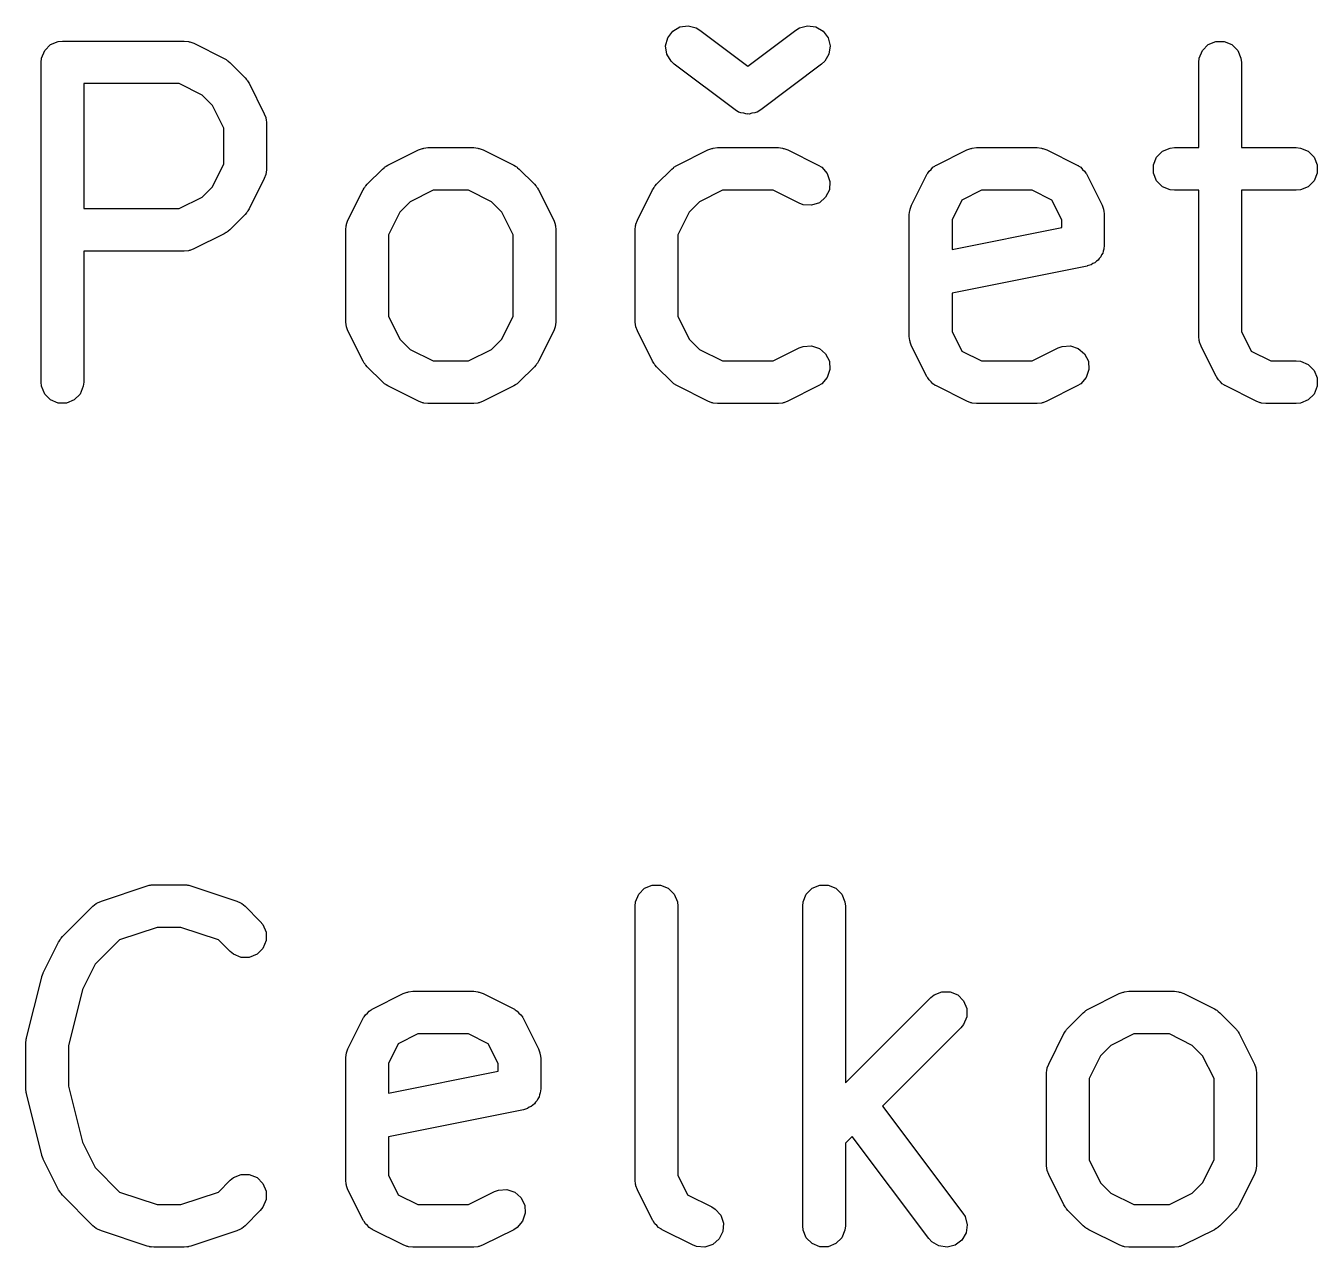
# Model space of a CAD drawing. Header units: inches. Extents: x -2.6 to 7.6, y 0.3 to 5.2.
# Drawn here: x 3.2895 to 3.5279, y 4.7604 to 4.9859 of the extents above; entities that cross this region are included whole.
import ezdxf

# ---------------------------------------------------------------- set-up
doc = ezdxf.new("R2010")
doc.units = ezdxf.units.IN
doc.header["$MEASUREMENT"] = 0
doc.layers.add('BLACK', color=250, linetype='CONTINUOUS')

msp = doc.modelspace()

# ---------------------------------------------------------------- linework, layer by layer
at = {"layer": 'BLACK', "linetype": 'CONTINUOUS'}
for p, q in [((3.408, 4.98369), (3.40892, 4.98492)), ((3.40892, 4.98492), (3.41024, 4.9857)), ((3.41024, 4.9857), (3.41176, 4.98592)), ((3.41176, 4.98592), (3.41325, 4.98553)), ((3.41325, 4.98553), (3.41391, 4.98513)), ((3.41391, 4.98513), (3.4228, 4.97847)), ((3.4228, 4.97847), (3.43168, 4.98513)), ((3.43168, 4.98513), (3.43234, 4.98553)), ((3.43234, 4.98553), (3.43383, 4.98592)), ((3.43383, 4.98592), (3.43535, 4.9857)), ((3.43535, 4.9857), (3.43667, 4.98492)), ((3.43667, 4.98492), (3.43759, 4.98369)), ((3.29298, 4.98136), (3.29406, 4.98245)), ((3.29406, 4.98245), (3.29548, 4.98303)), ((3.29548, 4.98303), (3.29625, 4.98311)), ((3.29625, 4.98311), (3.31875, 4.98311)), ((3.31875, 4.98311), (3.31951, 4.98303)), ((3.31951, 4.98303), (3.31964, 4.98298)), ((3.31964, 4.98298), (3.31979, 4.98297)), ((3.31979, 4.98297), (3.32051, 4.98269)), ((3.32051, 4.98269), (3.32613, 4.97988)), ((3.40762, 4.9822), (3.408, 4.98369)), ((3.43759, 4.98369), (3.43798, 4.9822)), ((3.5067, 4.98136), (3.50778, 4.98245)), ((3.50778, 4.98245), (3.5092, 4.98303)), ((3.5092, 4.98303), (3.51074, 4.98303)), ((3.51074, 4.98303), (3.51216, 4.98245)), ((3.51216, 4.98245), (3.51325, 4.98136)), ((3.29239, 4.97994), (3.29298, 4.98136)), ((3.40783, 4.98068), (3.40762, 4.9822)), ((3.40862, 4.97936), (3.40783, 4.98068)), ((3.43776, 4.98068), (3.43698, 4.97936)), ((3.43798, 4.9822), (3.43776, 4.98068)), ((3.50611, 4.97994), (3.5067, 4.98136)), ((3.51325, 4.98136), (3.51383, 4.97994)), ((3.29231, 4.97917), (3.29239, 4.97994)), ((3.29231, 4.92012), (3.29231, 4.97917)), ((3.32613, 4.97988), (3.32646, 4.97967)), ((3.32646, 4.97967), (3.32656, 4.97963)), ((3.32656, 4.97963), (3.32667, 4.97954)), ((3.32667, 4.97954), (3.32678, 4.97947)), ((3.32678, 4.97947), (3.32685, 4.97939)), ((3.32685, 4.97939), (3.32715, 4.97914)), ((3.32715, 4.97914), (3.32997, 4.97633)), ((3.40918, 4.97883), (3.40862, 4.97936)), ((3.42043, 4.9704), (3.40918, 4.97883)), ((3.43641, 4.97883), (3.42516, 4.9704)), ((3.43698, 4.97936), (3.43641, 4.97883)), ((3.50604, 4.97917), (3.50611, 4.97994)), ((3.50604, 4.96342), (3.50604, 4.97917)), ((3.51383, 4.97994), (3.51391, 4.97917)), ((3.51391, 4.97917), (3.51391, 4.96342)), ((3.32997, 4.97633), (3.33021, 4.97603)), ((3.33021, 4.97603), (3.33029, 4.97596)), ((3.33029, 4.97596), (3.33037, 4.97584)), ((3.33037, 4.97584), (3.33046, 4.97574)), ((3.33046, 4.97574), (3.3305, 4.97564)), ((3.3305, 4.97564), (3.3307, 4.97531)), ((3.3307, 4.97531), (3.33352, 4.96968)), ((3.31782, 4.97524), (3.30019, 4.97524)), ((3.30019, 4.97524), (3.30019, 4.95218)), ((3.32204, 4.97312), (3.31782, 4.97524)), ((3.32395, 4.97122), (3.32204, 4.97312)), ((3.32606, 4.96699), (3.32395, 4.97122)), ((3.33352, 4.96968), (3.33379, 4.96896)), ((3.33379, 4.96896), (3.3338, 4.96882)), ((3.3338, 4.96882), (3.33386, 4.96869)), ((3.33386, 4.96869), (3.33393, 4.96792)), ((3.42109, 4.97), (3.42043, 4.9704)), ((3.4213, 4.96994), (3.42109, 4.97)), ((3.42149, 4.96983), (3.4213, 4.96994)), ((3.42204, 4.96976), (3.42149, 4.96983)), ((3.42258, 4.96962), (3.42204, 4.96976)), ((3.4228, 4.96965), (3.42258, 4.96962)), ((3.42301, 4.96962), (3.4228, 4.96965)), ((3.42355, 4.96976), (3.42301, 4.96962)), ((3.4241, 4.96983), (3.42355, 4.96976)), ((3.42429, 4.96994), (3.4241, 4.96983)), ((3.4245, 4.97), (3.42429, 4.96994)), ((3.42516, 4.9704), (3.4245, 4.97)), ((3.32606, 4.96042), (3.32606, 4.96699)), ((3.33393, 4.96792), (3.33393, 4.95949)), ((3.36297, 4.96335), (3.36374, 4.96342)), ((3.36374, 4.96342), (3.37218, 4.96342)), ((3.37218, 4.96342), (3.37294, 4.96335)), ((3.4164, 4.96335), (3.41717, 4.96342)), ((3.41717, 4.96342), (3.42842, 4.96342)), ((3.42842, 4.96342), (3.42919, 4.96335)), ((3.46421, 4.96335), (3.46498, 4.96342)), ((3.46498, 4.96342), (3.47623, 4.96342)), ((3.47623, 4.96342), (3.47699, 4.96335)), ((3.50077, 4.96335), (3.50154, 4.96342)), ((3.50154, 4.96342), (3.50604, 4.96342)), ((3.51391, 4.96342), (3.52403, 4.96342)), ((3.52403, 4.96342), (3.5248, 4.96335)), ((3.35636, 4.9602), (3.36198, 4.96301)), ((3.36198, 4.96301), (3.3627, 4.96328)), ((3.3627, 4.96328), (3.36284, 4.96329)), ((3.36284, 4.96329), (3.36297, 4.96335)), ((3.37294, 4.96335), (3.37308, 4.96329)), ((3.37308, 4.96329), (3.37322, 4.96328)), ((3.37322, 4.96328), (3.37394, 4.96301)), ((3.37394, 4.96301), (3.37956, 4.9602)), ((3.40979, 4.9602), (3.41541, 4.96301)), ((3.41541, 4.96301), (3.41613, 4.96328)), ((3.41613, 4.96328), (3.41627, 4.96329)), ((3.41627, 4.96329), (3.4164, 4.96335)), ((3.42919, 4.96335), (3.42932, 4.96329)), ((3.42932, 4.96329), (3.42946, 4.96328)), ((3.42946, 4.96328), (3.43018, 4.96301)), ((3.43018, 4.96301), (3.4358, 4.9602)), ((3.45759, 4.9602), (3.46322, 4.96301)), ((3.46322, 4.96301), (3.46394, 4.96328)), ((3.46394, 4.96328), (3.46408, 4.96329)), ((3.46408, 4.96329), (3.46421, 4.96335)), ((3.47699, 4.96335), (3.47713, 4.96329)), ((3.47713, 4.96329), (3.47727, 4.96328)), ((3.47727, 4.96328), (3.47799, 4.96301)), ((3.47799, 4.96301), (3.48361, 4.9602)), ((3.49767, 4.96026), (3.49826, 4.96167)), ((3.49826, 4.96167), (3.49935, 4.96276)), ((3.49935, 4.96276), (3.50077, 4.96335)), ((3.5248, 4.96335), (3.52622, 4.96276)), ((3.52622, 4.96276), (3.52731, 4.96167)), ((3.52731, 4.96167), (3.52789, 4.96026)), ((3.32395, 4.95619), (3.32606, 4.96042)), ((3.33386, 4.95872), (3.3338, 4.95859)), ((3.33393, 4.95949), (3.33386, 4.95872)), ((3.35252, 4.95665), (3.35533, 4.95946)), ((3.35533, 4.95946), (3.35563, 4.95971)), ((3.35563, 4.95971), (3.3557, 4.95979)), ((3.3557, 4.95979), (3.35582, 4.95986)), ((3.35582, 4.95986), (3.35593, 4.95995)), ((3.35593, 4.95995), (3.35602, 4.95999)), ((3.35602, 4.95999), (3.35636, 4.9602)), ((3.37956, 4.9602), (3.37989, 4.95999)), ((3.37989, 4.95999), (3.37999, 4.95995)), ((3.37999, 4.95995), (3.3801, 4.95986)), ((3.3801, 4.95986), (3.38021, 4.95979)), ((3.38021, 4.95979), (3.38028, 4.95971)), ((3.38028, 4.95971), (3.38058, 4.95946)), ((3.38058, 4.95946), (3.3834, 4.95665)), ((3.40595, 4.95665), (3.40876, 4.95946)), ((3.40876, 4.95946), (3.40906, 4.95971)), ((3.40906, 4.95971), (3.40913, 4.95979)), ((3.40913, 4.95979), (3.40925, 4.95986)), ((3.40925, 4.95986), (3.40936, 4.95995)), ((3.40936, 4.95995), (3.40946, 4.95999)), ((3.40946, 4.95999), (3.40979, 4.9602)), ((3.4358, 4.9602), (3.43646, 4.95979)), ((3.43646, 4.95979), (3.43746, 4.95862)), ((3.43746, 4.95862), (3.43795, 4.95717)), ((3.45591, 4.95856), (3.45593, 4.95862)), ((3.45593, 4.95862), (3.456, 4.9587)), ((3.456, 4.9587), (3.45624, 4.95909)), ((3.45624, 4.95909), (3.45662, 4.95941)), ((3.45662, 4.95941), (3.45694, 4.95979)), ((3.45694, 4.95979), (3.45733, 4.96003)), ((3.45733, 4.96003), (3.4574, 4.9601)), ((3.4574, 4.9601), (3.45746, 4.96012)), ((3.45746, 4.96012), (3.45759, 4.9602)), ((3.48361, 4.9602), (3.48374, 4.96012)), ((3.48374, 4.96012), (3.4838, 4.9601)), ((3.4838, 4.9601), (3.48388, 4.96003)), ((3.48388, 4.96003), (3.48426, 4.95979)), ((3.48426, 4.95979), (3.48459, 4.95941)), ((3.48459, 4.95941), (3.48496, 4.95909)), ((3.48496, 4.95909), (3.48521, 4.9587)), ((3.48521, 4.9587), (3.48527, 4.95862)), ((3.48527, 4.95862), (3.48529, 4.95856)), ((3.49767, 4.95872), (3.49767, 4.96026)), ((3.49826, 4.9573), (3.49767, 4.95872)), ((3.52789, 4.95872), (3.52731, 4.9573)), ((3.52789, 4.96026), (3.52789, 4.95872)), ((3.33352, 4.95773), (3.3307, 4.9521)), ((3.33379, 4.95845), (3.33352, 4.95773)), ((3.3338, 4.95859), (3.33379, 4.95845)), ((3.35212, 4.95616), (3.35219, 4.95628)), ((3.35219, 4.95628), (3.35227, 4.95634)), ((3.35227, 4.95634), (3.35252, 4.95665)), ((3.3834, 4.95665), (3.38365, 4.95634)), ((3.38365, 4.95634), (3.38372, 4.95628)), ((3.38372, 4.95628), (3.3838, 4.95616)), ((3.40555, 4.95616), (3.40562, 4.95628)), ((3.40562, 4.95628), (3.4057, 4.95634)), ((3.4057, 4.95634), (3.40595, 4.95665)), ((3.43795, 4.95717), (3.43784, 4.95564)), ((3.45302, 4.95281), (3.45583, 4.95844)), ((3.45583, 4.95844), (3.45591, 4.95856)), ((3.48529, 4.95856), (3.48537, 4.95844)), ((3.48537, 4.95844), (3.48818, 4.95281)), ((3.49935, 4.95621), (3.49826, 4.9573)), ((3.52731, 4.9573), (3.52622, 4.95621)), ((3.31782, 4.95218), (3.32204, 4.95429)), ((3.32204, 4.95429), (3.32395, 4.95619)), ((3.34897, 4.95), (3.35178, 4.95562)), ((3.35178, 4.95562), (3.35199, 4.95595)), ((3.35199, 4.95595), (3.35203, 4.95605)), ((3.35203, 4.95605), (3.35212, 4.95616)), ((3.36467, 4.95555), (3.36045, 4.95344)), ((3.37125, 4.95555), (3.36467, 4.95555)), ((3.37547, 4.95344), (3.37125, 4.95555)), ((3.3838, 4.95616), (3.38389, 4.95605)), ((3.38389, 4.95605), (3.38393, 4.95595)), ((3.38393, 4.95595), (3.38413, 4.95562)), ((3.38413, 4.95562), (3.38695, 4.95)), ((3.4024, 4.95), (3.40521, 4.95562)), ((3.40521, 4.95562), (3.40542, 4.95595)), ((3.40542, 4.95595), (3.40546, 4.95605)), ((3.40546, 4.95605), (3.40555, 4.95616)), ((3.4181, 4.95555), (3.41388, 4.95344)), ((3.42749, 4.95555), (3.4181, 4.95555)), ((3.43228, 4.95315), (3.42749, 4.95555)), ((3.43715, 4.95426), (3.43599, 4.95325)), ((3.43784, 4.95564), (3.43715, 4.95426)), ((3.46591, 4.95555), (3.46229, 4.95374)), ((3.4753, 4.95555), (3.46591, 4.95555)), ((3.47892, 4.95374), (3.4753, 4.95555)), ((3.50077, 4.95563), (3.49935, 4.95621)), ((3.50154, 4.95555), (3.50077, 4.95563)), ((3.50604, 4.95555), (3.50154, 4.95555)), ((3.50604, 4.92855), (3.50604, 4.95555)), ((3.52403, 4.95555), (3.51391, 4.95555)), ((3.51391, 4.95555), (3.51391, 4.92948)), ((3.5248, 4.95563), (3.52403, 4.95555)), ((3.52622, 4.95621), (3.5248, 4.95563)), ((3.30019, 4.95218), (3.31782, 4.95218)), ((3.33037, 4.95157), (3.33029, 4.95145)), ((3.33046, 4.95168), (3.33037, 4.95157)), ((3.3305, 4.95177), (3.33046, 4.95168)), ((3.3307, 4.9521), (3.3305, 4.95177)), ((3.35854, 4.95153), (3.35643, 4.94731)), ((3.36045, 4.95344), (3.35854, 4.95153)), ((3.37738, 4.95153), (3.37547, 4.95344)), ((3.37949, 4.94731), (3.37738, 4.95153)), ((3.41197, 4.95153), (3.40986, 4.94731)), ((3.41388, 4.95344), (3.41197, 4.95153)), ((3.433, 4.95288), (3.43228, 4.95315)), ((3.43454, 4.95277), (3.433, 4.95288)), ((3.43599, 4.95325), (3.43454, 4.95277)), ((3.4526, 4.95105), (3.45268, 4.95182)), ((3.45268, 4.95182), (3.45273, 4.95195)), ((3.45273, 4.95195), (3.45274, 4.95209)), ((3.45274, 4.95209), (3.45302, 4.95281)), ((3.46229, 4.95374), (3.46048, 4.95012)), ((3.48073, 4.95012), (3.47892, 4.95374)), ((3.48818, 4.95281), (3.48846, 4.95209)), ((3.48846, 4.95209), (3.48847, 4.95195)), ((3.48847, 4.95195), (3.48852, 4.95182)), ((3.48852, 4.95182), (3.4886, 4.95105)), ((3.32997, 4.95108), (3.32715, 4.94827)), ((3.33021, 4.95138), (3.32997, 4.95108)), ((3.33029, 4.95145), (3.33021, 4.95138)), ((3.34863, 4.94901), (3.34868, 4.94914)), ((3.34868, 4.94914), (3.34869, 4.94928)), ((3.34869, 4.94928), (3.34897, 4.95)), ((3.38695, 4.95), (3.38722, 4.94928)), ((3.38722, 4.94928), (3.38723, 4.94914)), ((3.38723, 4.94914), (3.38729, 4.94901)), ((3.40206, 4.94901), (3.40212, 4.94914)), ((3.40212, 4.94914), (3.40213, 4.94928)), ((3.40213, 4.94928), (3.4024, 4.95)), ((3.4526, 4.92855), (3.4526, 4.95105)), ((3.46048, 4.95012), (3.46048, 4.9446)), ((3.48073, 4.94865), (3.48073, 4.95012)), ((3.4886, 4.95105), (3.4886, 4.94543)), ((3.32613, 4.94753), (3.32051, 4.94472)), ((3.32646, 4.94774), (3.32613, 4.94753)), ((3.32656, 4.94778), (3.32646, 4.94774)), ((3.32667, 4.94787), (3.32656, 4.94778)), ((3.32678, 4.94794), (3.32667, 4.94787)), ((3.32685, 4.94802), (3.32678, 4.94794)), ((3.32715, 4.94827), (3.32685, 4.94802)), ((3.34855, 4.94824), (3.34863, 4.94901)), ((3.34855, 4.93137), (3.34855, 4.94824)), ((3.35643, 4.94731), (3.35643, 4.93229)), ((3.37949, 4.93229), (3.37949, 4.94731)), ((3.38729, 4.94901), (3.38736, 4.94824)), ((3.38736, 4.94824), (3.38736, 4.93137)), ((3.40199, 4.94824), (3.40206, 4.94901)), ((3.40199, 4.93137), (3.40199, 4.94824)), ((3.40986, 4.94731), (3.40986, 4.93229)), ((3.46048, 4.9446), (3.48073, 4.94865)), ((3.31951, 4.94438), (3.31875, 4.9443)), ((3.31964, 4.94443), (3.31951, 4.94438)), ((3.31979, 4.94444), (3.31964, 4.94443)), ((3.32051, 4.94472), (3.31979, 4.94444)), ((3.48852, 4.94466), (3.48838, 4.9443)), ((3.4886, 4.94543), (3.48852, 4.94466)), ((3.4886, 4.94543), (3.4886, 4.94543)), ((3.4886, 4.94543), (3.4886, 4.94543)), ((3.4886, 4.94543), (3.4886, 4.94543)), ((3.31875, 4.9443), (3.30019, 4.9443)), ((3.30019, 4.9443), (3.30019, 4.92012)), ((3.48649, 4.94201), (3.48617, 4.94179)), ((3.48685, 4.94215), (3.48649, 4.94201)), ((3.48713, 4.94243), (3.48685, 4.94215)), ((3.48745, 4.94265), (3.48713, 4.94243)), ((3.48766, 4.94297), (3.48745, 4.94265)), ((3.48794, 4.94324), (3.48766, 4.94297)), ((3.48809, 4.9436), (3.48794, 4.94324)), ((3.4883, 4.94392), (3.48809, 4.9436)), ((3.48838, 4.9443), (3.4883, 4.94392)), ((3.48543, 4.94156), (3.46048, 4.93657)), ((3.48617, 4.94179), (3.48543, 4.94157)), ((3.48543, 4.94157), (3.48543, 4.94156)), ((3.48543, 4.94156), (3.48543, 4.94156)), ((3.48543, 4.94156), (3.48543, 4.94156)), ((3.46048, 4.93657), (3.46048, 4.92948)), ((3.34863, 4.9306), (3.34855, 4.93137)), ((3.34868, 4.93047), (3.34863, 4.9306)), ((3.34869, 4.93033), (3.34868, 4.93047)), ((3.34897, 4.9296), (3.34869, 4.93033)), ((3.35643, 4.93229), (3.35854, 4.92807)), ((3.37738, 4.92807), (3.37949, 4.93229)), ((3.38722, 4.93033), (3.38695, 4.9296)), ((3.38723, 4.93047), (3.38722, 4.93033)), ((3.38729, 4.9306), (3.38723, 4.93047)), ((3.38736, 4.93137), (3.38729, 4.9306)), ((3.40206, 4.9306), (3.40199, 4.93137)), ((3.40212, 4.93047), (3.40206, 4.9306)), ((3.40213, 4.93033), (3.40212, 4.93047)), ((3.4024, 4.9296), (3.40213, 4.93033)), ((3.40986, 4.93229), (3.41197, 4.92807)), ((3.35178, 4.92398), (3.34897, 4.9296)), ((3.35854, 4.92807), (3.36045, 4.92616)), ((3.37547, 4.92616), (3.37738, 4.92807)), ((3.38695, 4.9296), (3.38413, 4.92398)), ((3.40521, 4.92398), (3.4024, 4.9296)), ((3.41197, 4.92807), (3.41388, 4.92616)), ((3.45268, 4.92779), (3.4526, 4.92855)), ((3.45273, 4.92765), (3.45268, 4.92779)), ((3.45274, 4.92751), (3.45273, 4.92765)), ((3.46048, 4.92948), (3.46229, 4.92586)), ((3.50611, 4.92779), (3.50604, 4.92855)), ((3.50616, 4.92765), (3.50611, 4.92779)), ((3.50617, 4.92751), (3.50616, 4.92765)), ((3.51391, 4.92948), (3.51572, 4.92586)), ((3.36045, 4.92616), (3.36467, 4.92405)), ((3.37125, 4.92405), (3.37547, 4.92616)), ((3.41388, 4.92616), (3.4181, 4.92405)), ((3.42749, 4.92405), (3.43228, 4.92645)), ((3.43228, 4.92645), (3.433, 4.92673)), ((3.433, 4.92673), (3.43454, 4.92684)), ((3.43454, 4.92684), (3.43599, 4.92635)), ((3.43599, 4.92635), (3.43715, 4.92534)), ((3.43715, 4.92534), (3.43784, 4.92397)), ((3.45302, 4.92679), (3.45274, 4.92751)), ((3.45583, 4.92117), (3.45302, 4.92679)), ((3.46229, 4.92586), (3.46591, 4.92405)), ((3.4753, 4.92405), (3.48009, 4.92645)), ((3.48009, 4.92645), (3.48081, 4.92673)), ((3.48081, 4.92673), (3.48234, 4.92684)), ((3.48234, 4.92684), (3.4838, 4.92635)), ((3.4838, 4.92635), (3.48496, 4.92534)), ((3.48496, 4.92534), (3.48565, 4.92397)), ((3.50645, 4.92679), (3.50617, 4.92751)), ((3.50926, 4.92117), (3.50645, 4.92679)), ((3.51572, 4.92586), (3.51934, 4.92405)), ((3.35199, 4.92365), (3.35178, 4.92398)), ((3.35203, 4.92355), (3.35199, 4.92365)), ((3.35212, 4.92345), (3.35203, 4.92355)), ((3.35219, 4.92333), (3.35212, 4.92345)), ((3.35227, 4.92326), (3.35219, 4.92333)), ((3.35252, 4.92296), (3.35227, 4.92326)), ((3.35533, 4.92015), (3.35252, 4.92296)), ((3.36467, 4.92405), (3.37125, 4.92405)), ((3.3834, 4.92296), (3.38058, 4.92015)), ((3.38365, 4.92326), (3.3834, 4.92296)), ((3.38372, 4.92333), (3.38365, 4.92326)), ((3.3838, 4.92345), (3.38372, 4.92333)), ((3.38389, 4.92355), (3.3838, 4.92345)), ((3.38393, 4.92365), (3.38389, 4.92355)), ((3.38413, 4.92398), (3.38393, 4.92365)), ((3.40542, 4.92365), (3.40521, 4.92398)), ((3.40546, 4.92355), (3.40542, 4.92365)), ((3.40555, 4.92345), (3.40546, 4.92355)), ((3.40562, 4.92333), (3.40555, 4.92345)), ((3.4057, 4.92326), (3.40562, 4.92333)), ((3.40595, 4.92296), (3.4057, 4.92326)), ((3.40876, 4.92015), (3.40595, 4.92296)), ((3.4181, 4.92405), (3.42749, 4.92405)), ((3.43784, 4.92397), (3.43795, 4.92244)), ((3.46591, 4.92405), (3.4753, 4.92405)), ((3.48565, 4.92397), (3.48576, 4.92244)), ((3.51934, 4.92405), (3.52403, 4.92405)), ((3.52403, 4.92405), (3.5248, 4.92398)), ((3.5248, 4.92398), (3.52622, 4.92339)), ((3.52622, 4.92339), (3.52731, 4.9223)), ((3.43746, 4.92098), (3.43646, 4.91982)), ((3.43795, 4.92244), (3.43746, 4.92098)), ((3.45591, 4.92104), (3.45583, 4.92117)), ((3.45593, 4.92098), (3.45591, 4.92104)), ((3.456, 4.9209), (3.45593, 4.92098)), ((3.45624, 4.92052), (3.456, 4.9209)), ((3.45662, 4.92019), (3.45624, 4.92052)), ((3.48527, 4.92098), (3.48426, 4.91982)), ((3.48576, 4.92244), (3.48527, 4.92098)), ((3.50934, 4.92104), (3.50926, 4.92117)), ((3.50936, 4.92098), (3.50934, 4.92104)), ((3.50943, 4.9209), (3.50936, 4.92098)), ((3.50967, 4.92052), (3.50943, 4.9209)), ((3.51005, 4.92019), (3.50967, 4.92052)), ((3.52731, 4.9223), (3.52789, 4.92089)), ((3.52789, 4.92089), (3.52789, 4.91935)), ((3.29239, 4.91935), (3.29231, 4.92012)), ((3.29298, 4.91793), (3.29239, 4.91935)), ((3.30011, 4.91935), (3.29952, 4.91793)), ((3.30019, 4.92012), (3.30011, 4.91935)), ((3.35563, 4.9199), (3.35533, 4.92015)), ((3.3557, 4.91982), (3.35563, 4.9199)), ((3.35582, 4.91974), (3.3557, 4.91982)), ((3.35593, 4.91966), (3.35582, 4.91974)), ((3.35602, 4.91962), (3.35593, 4.91966)), ((3.35636, 4.91941), (3.35602, 4.91962)), ((3.36198, 4.9166), (3.35636, 4.91941)), ((3.37956, 4.91941), (3.37394, 4.9166)), ((3.37989, 4.91962), (3.37956, 4.91941)), ((3.37999, 4.91966), (3.37989, 4.91962)), ((3.3801, 4.91974), (3.37999, 4.91966)), ((3.38021, 4.91982), (3.3801, 4.91974)), ((3.38028, 4.9199), (3.38021, 4.91982)), ((3.38058, 4.92015), (3.38028, 4.9199)), ((3.40907, 4.9199), (3.40876, 4.92015)), ((3.40913, 4.91982), (3.40907, 4.9199)), ((3.40925, 4.91974), (3.40913, 4.91982)), ((3.40936, 4.91966), (3.40925, 4.91974)), ((3.40946, 4.91962), (3.40936, 4.91966)), ((3.40979, 4.91941), (3.40946, 4.91962)), ((3.41541, 4.9166), (3.40979, 4.91941)), ((3.4358, 4.91941), (3.43018, 4.9166)), ((3.43646, 4.91982), (3.4358, 4.91941)), ((3.45694, 4.91982), (3.45662, 4.92019)), ((3.45733, 4.91957), (3.45694, 4.91982)), ((3.4574, 4.91951), (3.45733, 4.91957)), ((3.45746, 4.91949), (3.4574, 4.91951)), ((3.45759, 4.91941), (3.45746, 4.91949)), ((3.46322, 4.9166), (3.45759, 4.91941)), ((3.48361, 4.91941), (3.47799, 4.9166)), ((3.48426, 4.91982), (3.48361, 4.91941)), ((3.51037, 4.91982), (3.51005, 4.92019)), ((3.51076, 4.91957), (3.51037, 4.91982)), ((3.51083, 4.91951), (3.51076, 4.91957)), ((3.5109, 4.91949), (3.51083, 4.91951)), ((3.51102, 4.91941), (3.5109, 4.91949)), ((3.51665, 4.9166), (3.51102, 4.91941)), ((3.52789, 4.91935), (3.52731, 4.91793)), ((3.29406, 4.91684), (3.29298, 4.91793)), ((3.29548, 4.91626), (3.29406, 4.91684)), ((3.29702, 4.91626), (3.29548, 4.91626)), ((3.29844, 4.91684), (3.29702, 4.91626)), ((3.29952, 4.91793), (3.29844, 4.91684)), ((3.3627, 4.91632), (3.36198, 4.9166)), ((3.36284, 4.91631), (3.3627, 4.91632)), ((3.36297, 4.91626), (3.36284, 4.91631)), ((3.36374, 4.91618), (3.36297, 4.91626)), ((3.37218, 4.91618), (3.36374, 4.91618)), ((3.37294, 4.91626), (3.37218, 4.91618)), ((3.37308, 4.91631), (3.37294, 4.91626)), ((3.37322, 4.91632), (3.37308, 4.91631)), ((3.37394, 4.9166), (3.37322, 4.91632)), ((3.41613, 4.91632), (3.41541, 4.9166)), ((3.41627, 4.91631), (3.41613, 4.91632)), ((3.4164, 4.91626), (3.41627, 4.91631)), ((3.41717, 4.91618), (3.4164, 4.91626)), ((3.42842, 4.91618), (3.41717, 4.91618)), ((3.42919, 4.91626), (3.42842, 4.91618)), ((3.42932, 4.91631), (3.42919, 4.91626)), ((3.42946, 4.91632), (3.42932, 4.91631)), ((3.43018, 4.9166), (3.42946, 4.91632)), ((3.46394, 4.91632), (3.46322, 4.9166)), ((3.46408, 4.91631), (3.46394, 4.91632)), ((3.46421, 4.91626), (3.46408, 4.91631)), ((3.46498, 4.91618), (3.46421, 4.91626)), ((3.47623, 4.91618), (3.46498, 4.91618)), ((3.47699, 4.91626), (3.47623, 4.91618)), ((3.47713, 4.91631), (3.47699, 4.91626)), ((3.47727, 4.91632), (3.47713, 4.91631)), ((3.47799, 4.9166), (3.47727, 4.91632)), ((3.51737, 4.91632), (3.51665, 4.9166)), ((3.51751, 4.91631), (3.51737, 4.91632)), ((3.51764, 4.91626), (3.51751, 4.91631)), ((3.51841, 4.91618), (3.51764, 4.91626)), ((3.52403, 4.91618), (3.51841, 4.91618)), ((3.5248, 4.91626), (3.52403, 4.91618)), ((3.52622, 4.91684), (3.5248, 4.91626)), ((3.52731, 4.91793), (3.52622, 4.91684)), ((3.30344, 4.82431), (3.31188, 4.82712)), ((3.31188, 4.82712), (3.31226, 4.82721)), ((3.31226, 4.82721), (3.31235, 4.82725)), ((3.31235, 4.82725), (3.31249, 4.82726)), ((3.31249, 4.82726), (3.31263, 4.82729)), ((3.31263, 4.82729), (3.31273, 4.82728)), ((3.31273, 4.82728), (3.31312, 4.82732)), ((3.31312, 4.82732), (3.31875, 4.82732)), ((3.31875, 4.82732), (3.31913, 4.82728)), ((3.31913, 4.82728), (3.31924, 4.82729)), ((3.31924, 4.82729), (3.31937, 4.82726)), ((3.31937, 4.82726), (3.31951, 4.82725)), ((3.31951, 4.82725), (3.31961, 4.82721)), ((3.31961, 4.82721), (3.31999, 4.82712)), ((3.31999, 4.82712), (3.32843, 4.82431)), ((3.40206, 4.82415), (3.40265, 4.82557)), ((3.40265, 4.82557), (3.40374, 4.82666)), ((3.40374, 4.82666), (3.40515, 4.82725)), ((3.40515, 4.82725), (3.40669, 4.82725)), ((3.40669, 4.82725), (3.40811, 4.82666)), ((3.40811, 4.82666), (3.4092, 4.82557)), ((3.4092, 4.82557), (3.40978, 4.82415)), ((3.43299, 4.82415), (3.43358, 4.82557)), ((3.43358, 4.82557), (3.43467, 4.82666)), ((3.43467, 4.82666), (3.43609, 4.82725)), ((3.43609, 4.82725), (3.43762, 4.82725)), ((3.43762, 4.82725), (3.43904, 4.82666)), ((3.43904, 4.82666), (3.44013, 4.82557)), ((3.44013, 4.82557), (3.44072, 4.82415)), ((3.29628, 4.81773), (3.3019, 4.82336)), ((3.3019, 4.82336), (3.3025, 4.82385)), ((3.3025, 4.82385), (3.30263, 4.8239)), ((3.30263, 4.8239), (3.30274, 4.82399)), ((3.30274, 4.82399), (3.30344, 4.82431)), ((3.32843, 4.82431), (3.32913, 4.82399)), ((3.32913, 4.82399), (3.32924, 4.8239)), ((3.32924, 4.8239), (3.32937, 4.82385)), ((3.32937, 4.82385), (3.32997, 4.82336)), ((3.32997, 4.82336), (3.33278, 4.82054)), ((3.40199, 4.82338), (3.40206, 4.82415)), ((3.40199, 4.77277), (3.40199, 4.82338)), ((3.40978, 4.82415), (3.40986, 4.82338)), ((3.40986, 4.82338), (3.40986, 4.7737)), ((3.43292, 4.82338), (3.43299, 4.82415)), ((3.43292, 4.76433), (3.43292, 4.82338)), ((3.44072, 4.82415), (3.44079, 4.82338)), ((3.44079, 4.82338), (3.44079, 4.79071)), ((3.33278, 4.82054), (3.33327, 4.81995)), ((3.31376, 4.81945), (3.30681, 4.81713)), ((3.31811, 4.81945), (3.31376, 4.81945)), ((3.32506, 4.81713), (3.31811, 4.81945)), ((3.33327, 4.81995), (3.33386, 4.81853)), ((3.33386, 4.81853), (3.33386, 4.81699)), ((3.29273, 4.81108), (3.29554, 4.81671)), ((3.29554, 4.81671), (3.29575, 4.81704)), ((3.29575, 4.81704), (3.29579, 4.81714)), ((3.29579, 4.81714), (3.29588, 4.81724)), ((3.29588, 4.81724), (3.29595, 4.81736)), ((3.29595, 4.81736), (3.29603, 4.81743)), ((3.29603, 4.81743), (3.29628, 4.81773)), ((3.30681, 4.81713), (3.3023, 4.81262)), ((3.32721, 4.81498), (3.32506, 4.81713)), ((3.33327, 4.81557), (3.33218, 4.81449)), ((3.33386, 4.81699), (3.33327, 4.81557)), ((3.32781, 4.81449), (3.32721, 4.81498)), ((3.32923, 4.8139), (3.32781, 4.81449)), ((3.33076, 4.8139), (3.32923, 4.8139)), ((3.33218, 4.81449), (3.33076, 4.8139)), ((3.29257, 4.81068), (3.29269, 4.81101)), ((3.29269, 4.81101), (3.29271, 4.81103)), ((3.29271, 4.81103), (3.29273, 4.81108)), ((3.3023, 4.81262), (3.29996, 4.80795)), ((3.28962, 4.79903), (3.29243, 4.81028)), ((3.29243, 4.81028), (3.29245, 4.81034)), ((3.29245, 4.81036), (3.29257, 4.81068)), ((3.29245, 4.81034), (3.29245, 4.81036)), ((3.29996, 4.80795), (3.29737, 4.79759)), ((3.35354, 4.80441), (3.35917, 4.80722)), ((3.35917, 4.80722), (3.35989, 4.8075)), ((3.35989, 4.8075), (3.36003, 4.80751)), ((3.36003, 4.80751), (3.36016, 4.80756)), ((3.36016, 4.80756), (3.36093, 4.80764)), ((3.36093, 4.80764), (3.37218, 4.80764)), ((3.37218, 4.80764), (3.37294, 4.80756)), ((3.37294, 4.80756), (3.37308, 4.80751)), ((3.37308, 4.80751), (3.37322, 4.8075)), ((3.37322, 4.8075), (3.37394, 4.80722)), ((3.37394, 4.80722), (3.37956, 4.80441)), ((3.44079, 4.79071), (3.45657, 4.80648)), ((3.45657, 4.80648), (3.45717, 4.80697)), ((3.45717, 4.80697), (3.45859, 4.80756)), ((3.45859, 4.80756), (3.46012, 4.80756)), ((3.46012, 4.80756), (3.46154, 4.80697)), ((3.46154, 4.80697), (3.46263, 4.80589)), ((3.48571, 4.80441), (3.49134, 4.80722)), ((3.49134, 4.80722), (3.49206, 4.8075)), ((3.49206, 4.8075), (3.4922, 4.80751)), ((3.4922, 4.80751), (3.49233, 4.80756)), ((3.49233, 4.80756), (3.4931, 4.80764)), ((3.4931, 4.80764), (3.50154, 4.80764)), ((3.50154, 4.80764), (3.5023, 4.80756)), ((3.5023, 4.80756), (3.50243, 4.80751)), ((3.50243, 4.80751), (3.50258, 4.8075)), ((3.50258, 4.8075), (3.5033, 4.80722)), ((3.5033, 4.80722), (3.50892, 4.80441)), ((3.35257, 4.80362), (3.35289, 4.804)), ((3.35289, 4.804), (3.35328, 4.80424)), ((3.35328, 4.80424), (3.35335, 4.80431)), ((3.35335, 4.80431), (3.35341, 4.80433)), ((3.35341, 4.80433), (3.35354, 4.80441)), ((3.37956, 4.80441), (3.37969, 4.80433)), ((3.37969, 4.80433), (3.37975, 4.80431)), ((3.37975, 4.80431), (3.37983, 4.80424)), ((3.37983, 4.80424), (3.38021, 4.804)), ((3.38021, 4.804), (3.38054, 4.80362)), ((3.46263, 4.80589), (3.46321, 4.80447)), ((3.46321, 4.80447), (3.46321, 4.80293)), ((3.48188, 4.80086), (3.48469, 4.80367)), ((3.48469, 4.80367), (3.48499, 4.80392)), ((3.48499, 4.80392), (3.48506, 4.804)), ((3.48506, 4.804), (3.48518, 4.80407)), ((3.48518, 4.80407), (3.48529, 4.80416)), ((3.48529, 4.80416), (3.48538, 4.8042)), ((3.48538, 4.8042), (3.48571, 4.80441)), ((3.50892, 4.80441), (3.50925, 4.8042)), ((3.50925, 4.8042), (3.50935, 4.80416)), ((3.50935, 4.80416), (3.50946, 4.80407)), ((3.50946, 4.80407), (3.50957, 4.804)), ((3.50957, 4.804), (3.50964, 4.80392)), ((3.50964, 4.80392), (3.50994, 4.80367)), ((3.50994, 4.80367), (3.51276, 4.80086)), ((3.34897, 4.79702), (3.35178, 4.80265)), ((3.35178, 4.80265), (3.35186, 4.80278)), ((3.35186, 4.80278), (3.35188, 4.80284)), ((3.35188, 4.80284), (3.35195, 4.80291)), ((3.35195, 4.80291), (3.35219, 4.8033)), ((3.35219, 4.8033), (3.35257, 4.80362)), ((3.38054, 4.80362), (3.38091, 4.8033)), ((3.38091, 4.8033), (3.38116, 4.80291)), ((3.38116, 4.80291), (3.38122, 4.80284)), ((3.38122, 4.80284), (3.38124, 4.80278)), ((3.38124, 4.80278), (3.38132, 4.80265)), ((3.38132, 4.80265), (3.38413, 4.79702)), ((3.46263, 4.80151), (3.46214, 4.80092)), ((3.46321, 4.80293), (3.46263, 4.80151)), ((3.28958, 4.79884), (3.2896, 4.7989)), ((3.2896, 4.7989), (3.28962, 4.79903)), ((3.36186, 4.79976), (3.35824, 4.79795)), ((3.37125, 4.79976), (3.36186, 4.79976)), ((3.37487, 4.79795), (3.37125, 4.79976)), ((3.46214, 4.80092), (3.44768, 4.78646)), ((3.47833, 4.79421), (3.48114, 4.79984)), ((3.48114, 4.79984), (3.48135, 4.80017)), ((3.48135, 4.80017), (3.48139, 4.80026)), ((3.48139, 4.80026), (3.48148, 4.80037)), ((3.48148, 4.80037), (3.48155, 4.80049)), ((3.48155, 4.80049), (3.48163, 4.80056)), ((3.48163, 4.80056), (3.48188, 4.80086)), ((3.49403, 4.79976), (3.48981, 4.79765)), ((3.50061, 4.79976), (3.49403, 4.79976)), ((3.50483, 4.79765), (3.50061, 4.79976)), ((3.51276, 4.80086), (3.513, 4.80056)), ((3.513, 4.80056), (3.51308, 4.80049)), ((3.51308, 4.80049), (3.51316, 4.80037)), ((3.51316, 4.80037), (3.51325, 4.80026)), ((3.51325, 4.80026), (3.51329, 4.80017)), ((3.51329, 4.80017), (3.51349, 4.79984)), ((3.51349, 4.79984), (3.51631, 4.79421)), ((3.2895, 4.79827), (3.28955, 4.79855)), ((3.28951, 4.79821), (3.2895, 4.79827)), ((3.2895, 4.79808), (3.28951, 4.79821)), ((3.2895, 4.78964), (3.2895, 4.79808)), ((3.28955, 4.79855), (3.28958, 4.79884)), ((3.29737, 4.79759), (3.29737, 4.79012)), ((3.34869, 4.7963), (3.34897, 4.79702)), ((3.35824, 4.79795), (3.35643, 4.79433)), ((3.37668, 4.79433), (3.37487, 4.79795)), ((3.38413, 4.79702), (3.38441, 4.7963)), ((3.48981, 4.79765), (3.4879, 4.79574)), ((3.50674, 4.79574), (3.50483, 4.79765)), ((3.34855, 4.79526), (3.34863, 4.79603)), ((3.34855, 4.77277), (3.34855, 4.79526)), ((3.34863, 4.79603), (3.34868, 4.79616)), ((3.34868, 4.79616), (3.34869, 4.7963)), ((3.35643, 4.79433), (3.35643, 4.78882)), ((3.37668, 4.79287), (3.37668, 4.79433)), ((3.38441, 4.7963), (3.38442, 4.79616)), ((3.38442, 4.79616), (3.38447, 4.79603)), ((3.38447, 4.79603), (3.38455, 4.79526)), ((3.38455, 4.79526), (3.38455, 4.78964)), ((3.47805, 4.79349), (3.47833, 4.79421)), ((3.4879, 4.79574), (3.48579, 4.79152)), ((3.50885, 4.79152), (3.50674, 4.79574)), ((3.51631, 4.79421), (3.51658, 4.79349)), ((3.35643, 4.78882), (3.37668, 4.79287)), ((3.47791, 4.79245), (3.47799, 4.79322)), ((3.47791, 4.77558), (3.47791, 4.79245)), ((3.47799, 4.79322), (3.47804, 4.79335)), ((3.47804, 4.79335), (3.47805, 4.79349)), ((3.51658, 4.79349), (3.51659, 4.79335)), ((3.51659, 4.79335), (3.51665, 4.79322)), ((3.51665, 4.79322), (3.51672, 4.79245)), ((3.51672, 4.79245), (3.51672, 4.77558)), ((3.28951, 4.78951), (3.2895, 4.78964)), ((3.2895, 4.78945), (3.28951, 4.78951)), ((3.28955, 4.78916), (3.2895, 4.78945)), ((3.29737, 4.79012), (3.29996, 4.77976)), ((3.38455, 4.78964), (3.38447, 4.78887)), ((3.38455, 4.78964), (3.38455, 4.78964)), ((3.38455, 4.78964), (3.38455, 4.78964)), ((3.38455, 4.78964), (3.38455, 4.78964)), ((3.48579, 4.79152), (3.48579, 4.77651)), ((3.50885, 4.77651), (3.50885, 4.79152)), ((3.28958, 4.78887), (3.28955, 4.78916)), ((3.2896, 4.78882), (3.28958, 4.78887)), ((3.28962, 4.78868), (3.2896, 4.78882)), ((3.29243, 4.77744), (3.28962, 4.78868)), ((3.38361, 4.78718), (3.3834, 4.78686)), ((3.38389, 4.78745), (3.38361, 4.78718)), ((3.38404, 4.78781), (3.38389, 4.78745)), ((3.38425, 4.78814), (3.38404, 4.78781)), ((3.38433, 4.78851), (3.38425, 4.78814)), ((3.38447, 4.78887), (3.38433, 4.78851)), ((3.38138, 4.78578), (3.35643, 4.78079)), ((3.38139, 4.78578), (3.38138, 4.78578)), ((3.38138, 4.78578), (3.38138, 4.78578)), ((3.38138, 4.78578), (3.38138, 4.78578)), ((3.38212, 4.786), (3.38139, 4.78578)), ((3.38244, 4.78622), (3.38212, 4.786)), ((3.3828, 4.78637), (3.38244, 4.78622)), ((3.38308, 4.78664), (3.3828, 4.78637)), ((3.3834, 4.78686), (3.38308, 4.78664)), ((3.44768, 4.78646), (3.4625, 4.76669)), ((3.35643, 4.78079), (3.35643, 4.7737)), ((3.44205, 4.78083), (3.44079, 4.77957)), ((3.4562, 4.76197), (3.44205, 4.78083)), ((3.29245, 4.77738), (3.29243, 4.77744)), ((3.29996, 4.77976), (3.3023, 4.7751)), ((3.44079, 4.77957), (3.44079, 4.76433)), ((3.29245, 4.77735), (3.29245, 4.77738)), ((3.29257, 4.77703), (3.29245, 4.77735)), ((3.29269, 4.77671), (3.29257, 4.77703)), ((3.29271, 4.77669), (3.29269, 4.77671)), ((3.29273, 4.77663), (3.29271, 4.77669)), ((3.29554, 4.77101), (3.29273, 4.77663)), ((3.3023, 4.7751), (3.30681, 4.77058)), ((3.47799, 4.77481), (3.47791, 4.77558)), ((3.48579, 4.77651), (3.4879, 4.77229)), ((3.50674, 4.77229), (3.50885, 4.77651)), ((3.51672, 4.77558), (3.51665, 4.77481)), ((3.32506, 4.77058), (3.32721, 4.77274)), ((3.32721, 4.77274), (3.32781, 4.77323)), ((3.32781, 4.77323), (3.32923, 4.77382)), ((3.32923, 4.77382), (3.33076, 4.77382)), ((3.33076, 4.77382), (3.33218, 4.77323)), ((3.33218, 4.77323), (3.33327, 4.77214)), ((3.34863, 4.772), (3.34855, 4.77277)), ((3.35643, 4.7737), (3.35824, 4.77008)), ((3.40206, 4.772), (3.40199, 4.77277)), ((3.40986, 4.7737), (3.41167, 4.77008)), ((3.47804, 4.77468), (3.47799, 4.77481)), ((3.47805, 4.77454), (3.47804, 4.77468)), ((3.47833, 4.77382), (3.47805, 4.77454)), ((3.48114, 4.76819), (3.47833, 4.77382)), ((3.51631, 4.77382), (3.51349, 4.76819)), ((3.51658, 4.77454), (3.51631, 4.77382)), ((3.51659, 4.77468), (3.51658, 4.77454)), ((3.51665, 4.77481), (3.51659, 4.77468)), ((3.29575, 4.77067), (3.29554, 4.77101)), ((3.29579, 4.77058), (3.29575, 4.77067)), ((3.29588, 4.77047), (3.29579, 4.77058)), ((3.29595, 4.77035), (3.29588, 4.77047)), ((3.29603, 4.77028), (3.29595, 4.77035)), ((3.29628, 4.76998), (3.29603, 4.77028)), ((3.30681, 4.77058), (3.31376, 4.76827)), ((3.31811, 4.76827), (3.32506, 4.77058)), ((3.33327, 4.77214), (3.33386, 4.77072)), ((3.33386, 4.77072), (3.33386, 4.76919)), ((3.34868, 4.77187), (3.34863, 4.772)), ((3.34869, 4.77173), (3.34868, 4.77187)), ((3.34897, 4.77101), (3.34869, 4.77173)), ((3.35178, 4.76538), (3.34897, 4.77101)), ((3.37125, 4.76827), (3.37604, 4.77066)), ((3.37604, 4.77066), (3.37676, 4.77094)), ((3.37676, 4.77094), (3.37829, 4.77105)), ((3.37829, 4.77105), (3.37975, 4.77056)), ((3.37975, 4.77056), (3.38091, 4.76956)), ((3.40212, 4.77187), (3.40206, 4.772)), ((3.40213, 4.77173), (3.40212, 4.77187)), ((3.4024, 4.77101), (3.40213, 4.77173)), ((3.40521, 4.76538), (3.4024, 4.77101)), ((3.4879, 4.77229), (3.48981, 4.77038)), ((3.48981, 4.77038), (3.49403, 4.76827)), ((3.50061, 4.76827), (3.50483, 4.77038)), ((3.50483, 4.77038), (3.50674, 4.77229)), ((3.3019, 4.76436), (3.29628, 4.76998)), ((3.31376, 4.76827), (3.31811, 4.76827)), ((3.33386, 4.76919), (3.33327, 4.76777)), ((3.35824, 4.77008), (3.36186, 4.76827)), ((3.36186, 4.76827), (3.37125, 4.76827)), ((3.38091, 4.76956), (3.3816, 4.76818)), ((3.3816, 4.76818), (3.38171, 4.76665)), ((3.41167, 4.77008), (3.41612, 4.76785)), ((3.48135, 4.76786), (3.48114, 4.76819)), ((3.49403, 4.76827), (3.50061, 4.76827)), ((3.51349, 4.76819), (3.51329, 4.76786)), ((3.33278, 4.76717), (3.32997, 4.76436)), ((3.33327, 4.76777), (3.33278, 4.76717)), ((3.38171, 4.76665), (3.38122, 4.76519)), ((3.41612, 4.76785), (3.41677, 4.76744)), ((3.41677, 4.76744), (3.41778, 4.76628)), ((3.41778, 4.76628), (3.41827, 4.76482)), ((3.4625, 4.76669), (3.4629, 4.76603)), ((3.4629, 4.76603), (3.46328, 4.76454)), ((3.48139, 4.76777), (3.48135, 4.76786)), ((3.48148, 4.76766), (3.48139, 4.76777)), ((3.48155, 4.76754), (3.48148, 4.76766)), ((3.48163, 4.76747), (3.48155, 4.76754)), ((3.48188, 4.76717), (3.48163, 4.76747)), ((3.48469, 4.76436), (3.48188, 4.76717)), ((3.51276, 4.76717), (3.50994, 4.76436)), ((3.513, 4.76747), (3.51276, 4.76717)), ((3.51308, 4.76754), (3.513, 4.76747)), ((3.51316, 4.76766), (3.51308, 4.76754)), ((3.51325, 4.76777), (3.51316, 4.76766)), ((3.51329, 4.76786), (3.51325, 4.76777)), ((3.3025, 4.76387), (3.3019, 4.76436)), ((3.30263, 4.76381), (3.3025, 4.76387)), ((3.30274, 4.76372), (3.30263, 4.76381)), ((3.30344, 4.76341), (3.30274, 4.76372)), ((3.31188, 4.76059), (3.30344, 4.76341)), ((3.32843, 4.76341), (3.31999, 4.76059)), ((3.32913, 4.76372), (3.32843, 4.76341)), ((3.32924, 4.76381), (3.32913, 4.76372)), ((3.32937, 4.76387), (3.32924, 4.76381)), ((3.32997, 4.76436), (3.32937, 4.76387)), ((3.35186, 4.76525), (3.35178, 4.76538)), ((3.35188, 4.76519), (3.35186, 4.76525)), ((3.35195, 4.76512), (3.35188, 4.76519)), ((3.35219, 4.76473), (3.35195, 4.76512)), ((3.35257, 4.7644), (3.35219, 4.76473)), ((3.35289, 4.76403), (3.35257, 4.7644)), ((3.35328, 4.76379), (3.35289, 4.76403)), ((3.35335, 4.76372), (3.35328, 4.76379)), ((3.35341, 4.7637), (3.35335, 4.76372)), ((3.35354, 4.76362), (3.35341, 4.7637)), ((3.35917, 4.76081), (3.35354, 4.76362)), ((3.37956, 4.76362), (3.37394, 4.76081)), ((3.38021, 4.76403), (3.37956, 4.76362)), ((3.38122, 4.76519), (3.38021, 4.76403)), ((3.40529, 4.76525), (3.40521, 4.76538)), ((3.40531, 4.76519), (3.40529, 4.76525)), ((3.40538, 4.76512), (3.40531, 4.76519)), ((3.40562, 4.76473), (3.40538, 4.76512)), ((3.406, 4.7644), (3.40562, 4.76473)), ((3.40632, 4.76403), (3.406, 4.7644)), ((3.40671, 4.76379), (3.40632, 4.76403)), ((3.40679, 4.76372), (3.40671, 4.76379)), ((3.40685, 4.7637), (3.40679, 4.76372)), ((3.40697, 4.76362), (3.40685, 4.7637)), ((3.4126, 4.76081), (3.40697, 4.76362)), ((3.41816, 4.76329), (3.41747, 4.76192)), ((3.41827, 4.76482), (3.41816, 4.76329)), ((3.43299, 4.76356), (3.43292, 4.76433)), ((3.43358, 4.76214), (3.43299, 4.76356)), ((3.44072, 4.76356), (3.44013, 4.76214)), ((3.44079, 4.76433), (3.44072, 4.76356)), ((3.46328, 4.76454), (3.46307, 4.76302)), ((3.48499, 4.76411), (3.48469, 4.76436)), ((3.48506, 4.76403), (3.48499, 4.76411)), ((3.48518, 4.76396), (3.48506, 4.76403)), ((3.48529, 4.76387), (3.48518, 4.76396)), ((3.48538, 4.76383), (3.48529, 4.76387)), ((3.48571, 4.76362), (3.48538, 4.76383)), ((3.49134, 4.76081), (3.48571, 4.76362)), ((3.50892, 4.76362), (3.5033, 4.76081)), ((3.50925, 4.76383), (3.50892, 4.76362)), ((3.50935, 4.76387), (3.50925, 4.76383)), ((3.50946, 4.76396), (3.50935, 4.76387)), ((3.50957, 4.76403), (3.50946, 4.76396)), ((3.50964, 4.76411), (3.50957, 4.76403)), ((3.50994, 4.76436), (3.50964, 4.76411)), ((3.35989, 4.76053), (3.35917, 4.76081)), ((3.37394, 4.76081), (3.37322, 4.76053)), ((3.41332, 4.76053), (3.4126, 4.76081)), ((3.41631, 4.76091), (3.41485, 4.76042)), ((3.41747, 4.76192), (3.41631, 4.76091)), ((3.43467, 4.76106), (3.43358, 4.76214)), ((3.43609, 4.76047), (3.43467, 4.76106)), ((3.43904, 4.76106), (3.43762, 4.76047)), ((3.44013, 4.76214), (3.43904, 4.76106)), ((3.45673, 4.7614), (3.4562, 4.76197)), ((3.45805, 4.76062), (3.45673, 4.7614)), ((3.46106, 4.76078), (3.45957, 4.7604)), ((3.46228, 4.7617), (3.46106, 4.76078)), ((3.46307, 4.76302), (3.46228, 4.7617)), ((3.49206, 4.76053), (3.49134, 4.76081)), ((3.5033, 4.76081), (3.50258, 4.76053)), ((3.31226, 4.76051), (3.31188, 4.76059)), ((3.31235, 4.76047), (3.31226, 4.76051)), ((3.31249, 4.76045), (3.31235, 4.76047)), ((3.31263, 4.76042), (3.31249, 4.76045)), ((3.31273, 4.76043), (3.31263, 4.76042)), ((3.31312, 4.76039), (3.31273, 4.76043)), ((3.31875, 4.76039), (3.31312, 4.76039)), ((3.31913, 4.76043), (3.31875, 4.76039)), ((3.31924, 4.76042), (3.31913, 4.76043)), ((3.31937, 4.76045), (3.31924, 4.76042)), ((3.31951, 4.76047), (3.31937, 4.76045)), ((3.31961, 4.76051), (3.31951, 4.76047)), ((3.31999, 4.76059), (3.31961, 4.76051)), ((3.36003, 4.76052), (3.35989, 4.76053)), ((3.36016, 4.76047), (3.36003, 4.76052)), ((3.36093, 4.76039), (3.36016, 4.76047)), ((3.37218, 4.76039), (3.36093, 4.76039)), ((3.37294, 4.76047), (3.37218, 4.76039)), ((3.37308, 4.76052), (3.37294, 4.76047)), ((3.37322, 4.76053), (3.37308, 4.76052)), ((3.41485, 4.76042), (3.41332, 4.76053)), ((3.43762, 4.76047), (3.43609, 4.76047)), ((3.45957, 4.7604), (3.45805, 4.76062)), ((3.4922, 4.76052), (3.49206, 4.76053)), ((3.49233, 4.76047), (3.4922, 4.76052)), ((3.4931, 4.76039), (3.49233, 4.76047)), ((3.50154, 4.76039), (3.4931, 4.76039)), ((3.5023, 4.76047), (3.50154, 4.76039)), ((3.50243, 4.76052), (3.5023, 4.76047)), ((3.50258, 4.76053), (3.50243, 4.76052))]:
    msp.add_line(p, q, dxfattribs=at)

doc.saveas('drawing.dxf')
